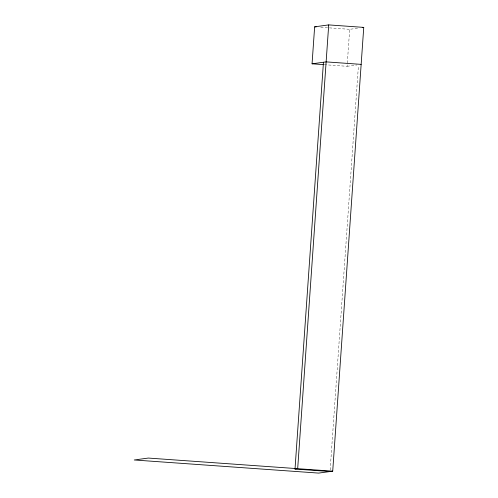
<?xml version="1.0" encoding="UTF-8"?>
<svg xmlns="http://www.w3.org/2000/svg" width="498" height="498" viewBox="0 0 498 498"><rect width="100%" height="100%" fill="white"/><g stroke="black" fill="none" stroke-linecap="round" stroke-linejoin="round"><path stroke-width="0.37" stroke-dasharray="2.49 1.87" d="M324.248 64.678L347.094 66.302L349.677 29.32L359.307 28M330.149 469.988L358.435 65.512M347.094 66.302L356.973 64.945M320.737 27.259L349.677 29.32"/><path stroke-width="0.75" d="M323.482 64.622L312.059 63.806L314.643 26.83L328.711 24.9L363.745 27.39L332.714 471.17L318.645 473.1L134.255 459.984L148.323 458.06L332.714 471.17M330.043 471.538L295.009 469.048L323.451 62.25M328.711 24.9L297.68 468.68L295.009 469.048M362.27 27.595L363.745 27.39M312.059 63.806L326.128 61.883L361.162 64.373M314.643 26.83L316.168 26.936"/></g></svg>
